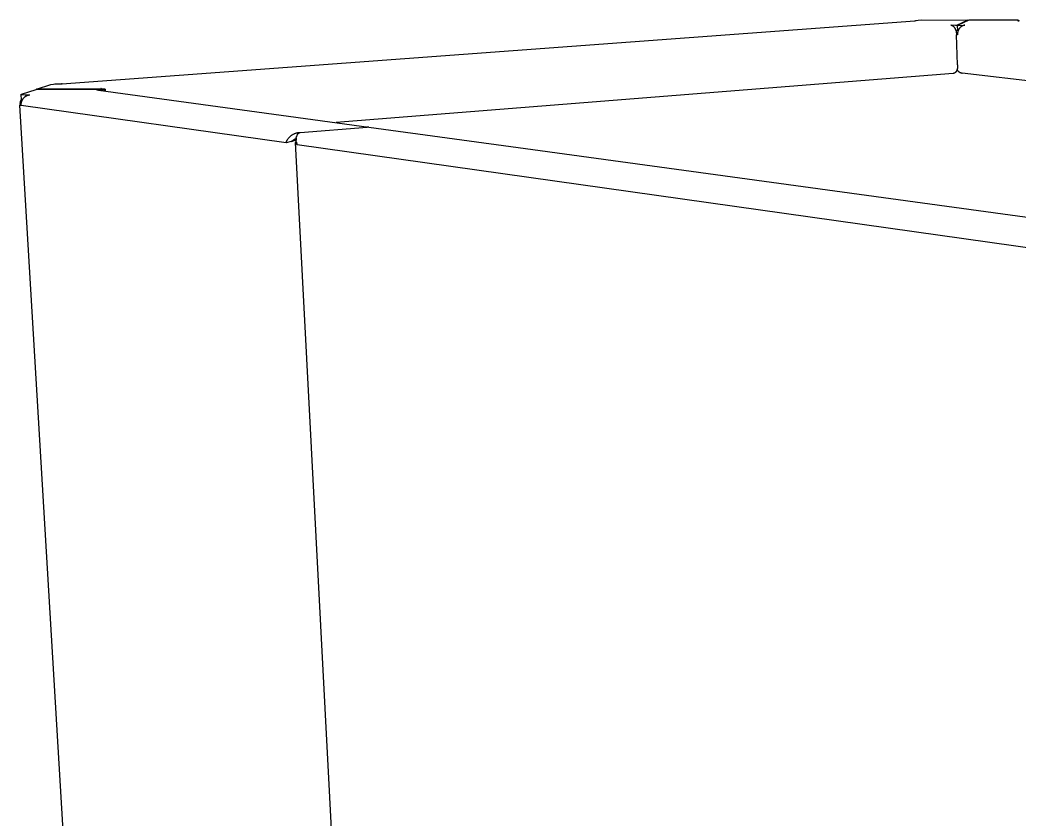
# Model space of a CAD drawing. Header units: millimetres. Extents: x -1893 to 2799, y -925 to 2353.
# Drawn here: x -1104.9 to -719.5, y 277.7 to 586.1 of the extents above; entities that cross this region are included whole.
import ezdxf

# ---------------------------------------------------------------- set-up
doc = ezdxf.new("R2010")
doc.units = ezdxf.units.MM
doc.header["$MEASUREMENT"] = 0
doc.layers.add('Domyślny', color=7, linetype='Continuous', true_color=0x000000)
doc.layers.add('Utwórz2D linie widoczne', color=7, linetype='Continuous', true_color=0x000000)

msp = doc.modelspace()

# ---------------------------------------------------------------- linework, layer by layer
at = {"layer": 'Domyślny'}
for p, q in [((-1002.28, 538.69), (-1104.42, 553.12)), ((-998.04, 538.09), (-233.86, 430.13))]:
    msp.add_line(p, q, dxfattribs=at)
at = {"layer": 'Utwórz2D linie widoczne'}
for p, q in [((-759.51, 585.82), (-759.21, 585.97)), ((-759.21, 585.97), (-758.42, 586.08)), ((-758.42, 586.08), (-757.02, 586.13)), ((-757.02, 586.13), (-739.28, 586.11)), ((-739.28, 586.11), (-743.57, 583.98)), ((-738.91, 586.11), (-743.2, 583.98)), ((-739.28, 586.11), (-739.27, 585.93)), ((-721.17, 586.1), (-738.91, 586.11)), ((-719.96, 586.05), (-721.17, 586.1)), ((-719.96, 586.05), (-719.86, 586.04)), ((-719.92, 585.79), (-719.64, 585.93)), ((-719.86, 586.04), (-719.82, 586.03)), ((-719.82, 586.03), (-719.78, 586.02)), ((-719.78, 586.02), (-719.74, 586.02)), ((-719.74, 586.02), (-719.72, 586.01)), ((-719.72, 586.01), (-719.71, 586.01)), ((-719.71, 586.01), (-719.69, 586.01)), ((-719.69, 586.01), (-719.68, 586)), ((-719.68, 586), (-719.67, 586)), ((-719.67, 586), (-719.66, 586)), ((-719.66, 586), (-719.66, 586)), ((-719.66, 586), (-719.65, 585.99)), ((-719.65, 585.99), (-719.65, 585.99)), ((-719.65, 585.99), (-719.64, 585.99)), ((-719.64, 585.99), (-719.64, 585.99)), ((-719.64, 585.99), (-719.64, 585.99)), ((-719.64, 585.99), (-719.63, 585.99)), ((-719.63, 585.94), (-719.64, 585.93)), ((-719.64, 585.93), (-719.64, 585.93)), ((-719.63, 585.99), (-719.63, 585.98)), ((-719.63, 585.98), (-719.63, 585.98)), ((-719.63, 585.98), (-719.63, 585.98)), ((-719.63, 585.98), (-719.63, 585.98)), ((-719.63, 585.98), (-719.63, 585.98)), ((-719.63, 585.98), (-719.62, 585.98)), ((-719.62, 585.94), (-719.63, 585.94)), ((-719.63, 585.94), (-719.63, 585.94)), ((-719.63, 585.94), (-719.63, 585.94)), ((-719.63, 585.94), (-719.63, 585.94)), ((-719.63, 585.94), (-719.63, 585.94)), ((-719.62, 585.98), (-719.62, 585.98)), ((-719.62, 585.98), (-719.62, 585.98)), ((-719.62, 585.98), (-719.62, 585.98)), ((-719.62, 585.98), (-719.62, 585.98)), ((-719.62, 585.98), (-719.62, 585.97)), ((-719.62, 585.97), (-719.62, 585.97)), ((-719.62, 585.97), (-719.62, 585.97)), ((-719.62, 585.97), (-719.62, 585.97)), ((-719.62, 585.97), (-719.62, 585.97)), ((-719.62, 585.97), (-719.62, 585.97)), ((-719.62, 585.97), (-719.62, 585.97)), ((-719.62, 585.97), (-719.62, 585.97)), ((-719.62, 585.97), (-719.62, 585.97)), ((-719.62, 585.97), (-719.62, 585.97)), ((-719.62, 585.97), (-719.62, 585.97)), ((-719.62, 585.97), (-719.61, 585.97)), ((-719.61, 585.95), (-719.62, 585.95)), ((-719.62, 585.95), (-719.62, 585.95)), ((-719.62, 585.95), (-719.62, 585.95)), ((-719.62, 585.95), (-719.62, 585.95)), ((-719.62, 585.95), (-719.62, 585.95)), ((-719.62, 585.95), (-719.62, 585.95)), ((-719.62, 585.95), (-719.62, 585.95)), ((-719.62, 585.95), (-719.62, 585.95)), ((-719.62, 585.95), (-719.62, 585.95)), ((-719.62, 585.95), (-719.62, 585.95)), ((-719.62, 585.95), (-719.62, 585.95)), ((-719.62, 585.95), (-719.62, 585.94)), ((-719.62, 585.94), (-719.62, 585.94)), ((-719.62, 585.94), (-719.62, 585.94)), ((-719.62, 585.94), (-719.62, 585.94)), ((-719.61, 585.97), (-719.61, 585.97)), ((-719.61, 585.97), (-719.61, 585.97)), ((-719.61, 585.97), (-719.61, 585.97)), ((-719.61, 585.97), (-719.61, 585.97)), ((-719.61, 585.97), (-719.61, 585.97)), ((-719.61, 585.97), (-719.61, 585.97)), ((-719.61, 585.97), (-719.61, 585.97)), ((-719.61, 585.97), (-719.61, 585.97)), ((-719.61, 585.97), (-719.61, 585.97)), ((-719.61, 585.97), (-719.61, 585.96)), ((-719.61, 585.96), (-719.61, 585.96)), ((-719.61, 585.96), (-719.61, 585.96)), ((-719.61, 585.96), (-719.61, 585.96)), ((-719.61, 585.96), (-719.61, 585.96)), ((-719.61, 585.96), (-719.61, 585.96)), ((-719.61, 585.96), (-719.61, 585.96)), ((-719.61, 585.96), (-719.61, 585.96)), ((-719.61, 585.96), (-719.61, 585.96)), ((-719.61, 585.96), (-719.61, 585.96)), ((-719.61, 585.96), (-719.61, 585.96)), ((-719.61, 585.96), (-719.61, 585.96)), ((-719.61, 585.96), (-719.61, 585.96)), ((-719.61, 585.96), (-719.61, 585.96)), ((-719.61, 585.96), (-719.61, 585.96)), ((-719.61, 585.96), (-719.61, 585.96)), ((-719.61, 585.96), (-719.61, 585.96)), ((-719.61, 585.96), (-719.61, 585.96)), ((-719.61, 585.96), (-719.61, 585.96)), ((-719.61, 585.96), (-719.61, 585.96)), ((-719.61, 585.96), (-719.61, 585.95)), ((-719.61, 585.96), (-719.61, 585.79)), ((-719.61, 585.95), (-719.61, 585.95)), ((-719.61, 585.95), (-719.61, 585.95)), ((-719.61, 585.95), (-719.61, 585.95)), ((-719.61, 585.95), (-719.61, 585.95)), ((-719.61, 585.95), (-719.61, 585.95)), ((-719.61, 585.95), (-719.61, 585.95)), ((-1088.79, 561.47), (-759.72, 585.83)), ((-759.69, 585.83), (-759.72, 585.83)), ((-759.65, 585.83), (-759.69, 585.83)), ((-759.62, 585.83), (-759.65, 585.83)), ((-759.58, 585.83), (-759.62, 585.83)), ((-759.55, 585.83), (-759.58, 585.83)), ((-759.51, 585.82), (-759.55, 585.83)), ((-745.67, 584.15), (-745.74, 584.14)), ((-745.74, 584.14), (-745.72, 584.14)), ((-745.72, 584.14), (-745.7, 584.14)), ((-745.7, 584.14), (-745.68, 584.13)), ((-745.68, 584.13), (-745.65, 584.13)), ((-744, 583.97), (-745.67, 584.15)), ((-745.67, 584.15), (-745.67, 584.13)), ((-745.65, 584.13), (-745.63, 584.12)), ((-745.63, 584.12), (-745.61, 584.12)), ((-745.61, 584.12), (-745.58, 584.11)), ((-745.58, 584.11), (-745.56, 584.11)), ((-745.56, 584.11), (-745.54, 584.1)), ((-745.54, 584.1), (-745.51, 584.09)), ((-745.51, 584.09), (-745.49, 584.09)), ((-745.49, 584.09), (-745.46, 584.08)), ((-745.46, 584.08), (-745.44, 584.07)), ((-745.44, 584.07), (-745.42, 584.06)), ((-745.42, 584.06), (-745.39, 584.05)), ((-745.39, 584.05), (-745.37, 584.04)), ((-745.37, 584.04), (-745.32, 584.02)), ((-745.32, 584.02), (-745.27, 584)), ((-745.27, 584), (-745.22, 583.97)), ((-745.22, 583.97), (-745.17, 583.94)), ((-745.17, 583.94), (-745.13, 583.91)), ((-745.13, 583.91), (-745.08, 583.88)), ((-745.08, 583.88), (-745.03, 583.85)), ((-745.03, 583.85), (-744.98, 583.81)), ((-744.98, 583.81), (-744.93, 583.77)), ((-744.93, 583.77), (-744.88, 583.73)), ((-744.88, 583.73), (-744.84, 583.69)), ((-744.84, 583.69), (-744.79, 583.64)), ((-744.79, 583.64), (-744.74, 583.6)), ((-744.74, 583.6), (-744.69, 583.55)), ((-744.69, 583.55), (-744.65, 583.49)), ((-744.65, 583.49), (-744.6, 583.44)), ((-744.6, 583.44), (-744.56, 583.39)), ((-744.56, 583.39), (-744.51, 583.33)), ((-744.51, 583.33), (-744.47, 583.27)), ((-744.47, 583.27), (-744.42, 583.21)), ((-744.42, 583.21), (-744.38, 583.14)), ((-744.38, 583.14), (-744.34, 583.08)), ((-744.34, 583.08), (-744.3, 583.01)), ((-744.3, 583.01), (-744.26, 582.94)), ((-744.26, 582.94), (-744.22, 582.87)), ((-744.22, 582.87), (-744.18, 582.8)), ((-744.18, 582.8), (-744.14, 582.73)), ((-744.14, 582.73), (-744.11, 582.66)), ((-744.11, 582.66), (-744.07, 582.58)), ((-744.07, 582.58), (-744.04, 582.5)), ((-744.04, 582.5), (-743.97, 582.35)), ((-743.67, 583.97), (-744, 583.97)), ((-743.97, 582.35), (-743.91, 582.19)), ((-743.91, 582.19), (-743.85, 582.02)), ((-743.81, 582.09), (-743.88, 582.09)), ((-743.85, 582.02), (-743.8, 581.86)), ((-743.74, 582.09), (-743.81, 582.09)), ((-743.67, 582.09), (-743.74, 582.09)), ((-743.57, 583.98), (-743.67, 583.97)), ((-743.6, 582.1), (-743.67, 582.09)), ((-743.6, 582.1), (-743.5, 582.11)), ((-743.14, 582.29), (-743.5, 582.11)), ((-743.2, 583.98), (-743.2, 583.98)), ((-743.2, 583.98), (-743.2, 583.98)), ((-743.2, 583.98), (-743.2, 583.98)), ((-743.2, 583.98), (-743.2, 583.98)), ((-743.2, 583.98), (-743.2, 583.98)), ((-743.2, 583.98), (-743.2, 583.97)), ((-743.14, 582.11), (-743.2, 583.98)), ((-743.2, 583.97), (-743.2, 583.97)), ((-743.2, 583.97), (-743.2, 583.97)), ((-743.2, 583.97), (-743.2, 583.97)), ((-743.2, 583.97), (-743.2, 583.97)), ((-743.2, 583.97), (-743.2, 583.97)), ((-743.2, 583.97), (-743.2, 583.97)), ((-743.2, 583.97), (-743.2, 583.97)), ((-743.2, 583.97), (-743.2, 583.97)), ((-743.2, 583.97), (-743.19, 583.97)), ((-743.19, 583.97), (-743.19, 583.97)), ((-743.19, 583.97), (-743.19, 583.97)), ((-743.19, 583.97), (-743.19, 583.97)), ((-743.19, 583.97), (-743.19, 583.97)), ((-743.19, 583.97), (-743.19, 583.97)), ((-743.19, 583.97), (-743.19, 583.96)), ((-743.19, 583.96), (-743.19, 583.96)), ((-743.19, 583.96), (-743.19, 583.96)), ((-743.19, 583.96), (-743.19, 583.96)), ((-743.19, 583.96), (-743.19, 583.96)), ((-743.19, 583.96), (-743.19, 583.96)), ((-743.19, 583.96), (-743.19, 583.96)), ((-743.19, 583.96), (-743.19, 583.96)), ((-743.19, 583.96), (-743.19, 583.96)), ((-743.19, 583.96), (-743.19, 583.96)), ((-743.19, 583.96), (-743.19, 583.96)), ((-743.19, 583.96), (-743.18, 583.96)), ((-743.18, 583.96), (-743.18, 583.96)), ((-743.18, 583.96), (-743.18, 583.96)), ((-743.18, 583.96), (-743.18, 583.96)), ((-743.18, 583.96), (-743.18, 583.96)), ((-743.18, 583.96), (-743.18, 583.96)), ((-743.18, 583.96), (-743.18, 583.96)), ((-743.18, 583.96), (-743.18, 583.96)), ((-743.18, 583.96), (-743.18, 583.96)), ((-743.18, 583.96), (-743.18, 583.96)), ((-743.18, 583.96), (-743.18, 583.96)), ((-743.18, 583.96), (-743.18, 583.96)), ((-743.18, 583.96), (-743.18, 583.96)), ((-743.18, 583.96), (-743.18, 583.96)), ((-743.18, 583.96), (-743.17, 583.96)), ((-743.17, 583.96), (-743.17, 583.96)), ((-743.17, 583.96), (-743.17, 583.96)), ((-743.17, 583.96), (-743.17, 583.96)), ((-743.17, 583.96), (-743.17, 583.96)), ((-743.17, 583.96), (-743.17, 583.96)), ((-743.17, 583.96), (-743.17, 583.96)), ((-743.17, 583.96), (-743.17, 583.96)), ((-743.17, 583.96), (-743.17, 583.96)), ((-743.17, 583.96), (-743.17, 583.96)), ((-743.17, 583.96), (-743.17, 583.96)), ((-743.17, 583.96), (-743.17, 583.96)), ((-743.17, 583.96), (-743.17, 583.96)), ((-743.17, 583.96), (-743.16, 583.96)), ((-742.83, 583.96), (-743.16, 583.96)), ((-743.16, 583.96), (-743.16, 583.96)), ((-743.16, 583.96), (-743.16, 583.96)), ((-743.16, 583.96), (-743.16, 583.96)), ((-743.16, 583.96), (-743.16, 583.96)), ((-743.16, 583.96), (-743.16, 583.96)), ((-743.16, 583.96), (-743.16, 583.96)), ((-743.16, 583.96), (-743.16, 583.96)), ((-743.16, 583.96), (-743.16, 583.96)), ((-743.16, 583.96), (-743.16, 583.96)), ((-743.14, 582.11), (-743.09, 582.1)), ((-743.09, 582.1), (-743.04, 582.09)), ((-743.04, 582.09), (-743, 582.09)), ((-742.97, 582.02), (-743.01, 581.91)), ((-743, 582.09), (-742.95, 582.09)), ((-742.92, 582.13), (-742.97, 582.02)), ((-742.95, 582.09), (-742.9, 582.09)), ((-742.87, 582.24), (-742.92, 582.13)), ((-742.82, 582.35), (-742.87, 582.24)), ((-742.83, 583.96), (-740.43, 584.14)), ((-742.76, 582.45), (-742.82, 582.35)), ((-742.7, 582.56), (-742.76, 582.45)), ((-742.63, 582.66), (-742.7, 582.56)), ((-742.56, 582.76), (-742.63, 582.66)), ((-742.49, 582.85), (-742.56, 582.76)), ((-742.42, 582.95), (-742.49, 582.85)), ((-742.34, 583.04), (-742.42, 582.95)), ((-742.26, 583.13), (-742.34, 583.04)), ((-742.17, 583.21), (-742.26, 583.13)), ((-742.08, 583.3), (-742.17, 583.21)), ((-741.99, 583.38), (-742.08, 583.3)), ((-741.9, 583.45), (-741.99, 583.38)), ((-741.8, 583.52), (-741.9, 583.45)), ((-741.71, 583.59), (-741.8, 583.52)), ((-741.61, 583.66), (-741.71, 583.59)), ((-741.5, 583.72), (-741.61, 583.66)), ((-741.4, 583.78), (-741.5, 583.72)), ((-741.29, 583.84), (-741.4, 583.78)), ((-741.18, 583.89), (-741.29, 583.84)), ((-741.07, 583.94), (-741.18, 583.89)), ((-740.96, 583.98), (-741.07, 583.94)), ((-740.84, 584.02), (-740.96, 583.98)), ((-740.73, 584.06), (-740.84, 584.02)), ((-740.61, 584.09), (-740.73, 584.06)), ((-740.5, 584.11), (-740.61, 584.09)), ((-740.38, 584.14), (-740.5, 584.11)), ((-740.43, 584.14), (-740.38, 584.14)), ((-740.43, 584.14), (-740.43, 584.13)), ((-719.92, 585.79), (-719.85, 585.79)), ((-719.85, 585.79), (-719.78, 585.79)), ((-719.78, 585.79), (-719.71, 585.79)), ((-719.71, 585.79), (-719.63, 585.79)), ((-719.63, 585.79), (-719.56, 585.79)), ((-719.56, 585.79), (-719.49, 585.78)), ((-743.8, 581.86), (-743.76, 581.69)), ((-743.76, 581.69), (-743.72, 581.52)), ((-743.72, 581.52), (-743.68, 581.35)), ((-743.68, 581.35), (-743.65, 581.18)), ((-743.65, 581.18), (-743.62, 581.02)), ((-743.62, 581.02), (-743.6, 580.85)), ((-743.6, 580.85), (-743.59, 580.69)), ((-743.59, 580.69), (-743.57, 580.53)), ((-743.58, 580.57), (-743.2, 580.6)), ((-743.17, 568.79), (-743.58, 580.37)), ((-743.57, 580.37), (-743.58, 580.37)), ((-743.57, 580.53), (-743.57, 580.37)), ((-743.2, 580.37), (-743.57, 580.41)), ((-743.21, 580.85), (-743.22, 580.73)), ((-743.22, 580.73), (-743.21, 580.61)), ((-743.2, 581.09), (-743.21, 580.97)), ((-743.21, 580.97), (-743.21, 580.85)), ((-743.21, 580.61), (-743.21, 580.49)), ((-743.21, 580.49), (-743.2, 580.37)), ((-743.18, 581.21), (-743.2, 581.09)), ((-743.17, 581.33), (-743.18, 581.21)), ((-743.14, 581.44), (-743.17, 581.33)), ((-743.12, 581.56), (-743.14, 581.44)), ((-743.09, 581.68), (-743.12, 581.56)), ((-743.05, 581.79), (-743.09, 581.68)), ((-743.01, 581.91), (-743.05, 581.79)), ((-743.54, 566.63), (-743.56, 566.57)), ((-743.51, 566.69), (-743.54, 566.63)), ((-743.48, 566.76), (-743.51, 566.69)), ((-743.46, 566.82), (-743.48, 566.76)), ((-743.43, 566.89), (-743.46, 566.82)), ((-743.41, 566.96), (-743.43, 566.89)), ((-743.39, 567.03), (-743.41, 566.96)), ((-743.41, 566.95), (-743.36, 566.87)), ((-743.36, 567.09), (-743.39, 567.03)), ((-743.34, 567.16), (-743.36, 567.09)), ((-743.36, 566.87), (-743.31, 566.79)), ((-743.31, 567.31), (-743.34, 567.16)), ((-743.27, 567.45), (-743.31, 567.31)), ((-743.31, 566.79), (-743.25, 566.71)), ((-743.25, 567.6), (-743.27, 567.45)), ((-743.22, 567.75), (-743.25, 567.6)), ((-743.25, 566.71), (-743.19, 566.64)), ((-743.2, 567.9), (-743.22, 567.75)), ((-743.19, 568.05), (-743.2, 567.9)), ((-743.18, 568.2), (-743.19, 568.05)), ((-743.19, 566.64), (-743.13, 566.56)), ((-743.17, 568.35), (-743.18, 568.2)), ((-743.17, 568.79), (-743.16, 568.64)), ((-743.16, 568.5), (-743.17, 568.35)), ((-743.16, 568.64), (-743.16, 568.5)), ((-744.86, 565.48), (-982.94, 546.51)), ((-744.84, 565.48), (-744.86, 565.48)), ((-744.82, 565.48), (-744.84, 565.48)), ((-744.79, 565.49), (-744.82, 565.48)), ((-744.77, 565.49), (-744.79, 565.49)), ((-744.75, 565.49), (-744.77, 565.49)), ((-744.73, 565.5), (-744.75, 565.49)), ((-744.71, 565.5), (-744.73, 565.5)), ((-744.69, 565.51), (-744.71, 565.5)), ((-744.66, 565.51), (-744.69, 565.51)), ((-744.64, 565.52), (-744.66, 565.51)), ((-744.62, 565.52), (-744.64, 565.52)), ((-744.6, 565.53), (-744.62, 565.52)), ((-744.58, 565.54), (-744.6, 565.53)), ((-744.56, 565.54), (-744.58, 565.54)), ((-744.53, 565.55), (-744.56, 565.54)), ((-744.51, 565.56), (-744.53, 565.55)), ((-744.49, 565.57), (-744.51, 565.56)), ((-744.47, 565.58), (-744.49, 565.57)), ((-744.45, 565.59), (-744.47, 565.58)), ((-744.43, 565.6), (-744.45, 565.59)), ((-744.41, 565.61), (-744.43, 565.6)), ((-744.38, 565.62), (-744.41, 565.61)), ((-744.36, 565.63), (-744.38, 565.62)), ((-744.34, 565.65), (-744.36, 565.63)), ((-744.32, 565.66), (-744.34, 565.65)), ((-744.3, 565.67), (-744.32, 565.66)), ((-744.26, 565.7), (-744.3, 565.67)), ((-744.22, 565.73), (-744.26, 565.7)), ((-744.17, 565.76), (-744.22, 565.73)), ((-744.13, 565.79), (-744.17, 565.76)), ((-744.09, 565.83), (-744.13, 565.79)), ((-744.05, 565.87), (-744.09, 565.83)), ((-744.01, 565.9), (-744.05, 565.87)), ((-743.97, 565.95), (-744.01, 565.9)), ((-743.94, 565.99), (-743.97, 565.95)), ((-743.9, 566.03), (-743.94, 565.99)), ((-743.86, 566.08), (-743.9, 566.03)), ((-743.82, 566.13), (-743.86, 566.08)), ((-743.79, 566.18), (-743.82, 566.13)), ((-743.75, 566.23), (-743.79, 566.18)), ((-743.72, 566.28), (-743.75, 566.23)), ((-743.69, 566.34), (-743.72, 566.28)), ((-743.66, 566.39), (-743.69, 566.34)), ((-743.62, 566.45), (-743.66, 566.39)), ((-743.59, 566.51), (-743.62, 566.45)), ((-743.56, 566.57), (-743.59, 566.51)), ((-743.13, 566.56), (-743.07, 566.49)), ((-743.07, 566.49), (-743.01, 566.42)), ((-743.01, 566.42), (-742.94, 566.36)), ((-742.94, 566.36), (-742.87, 566.29)), ((-742.87, 566.29), (-742.8, 566.23)), ((-742.8, 566.23), (-742.72, 566.17)), ((-742.72, 566.17), (-742.64, 566.12)), ((-742.64, 566.12), (-742.57, 566.06)), ((-742.57, 566.06), (-742.49, 566.01)), ((-742.49, 566.01), (-742.4, 565.96)), ((-742.4, 565.96), (-742.32, 565.92)), ((-742.32, 565.92), (-742.24, 565.88)), ((-742.24, 565.88), (-742.15, 565.84)), ((-742.15, 565.84), (-742.06, 565.8)), ((-742.06, 565.8), (-741.97, 565.77)), ((-741.97, 565.77), (-741.89, 565.74)), ((-741.89, 565.74), (-741.79, 565.71)), ((-741.79, 565.71), (-741.7, 565.69)), ((-741.7, 565.69), (-741.61, 565.66)), ((-741.61, 565.66), (-741.52, 565.65)), ((-741.52, 565.65), (-741.42, 565.63)), ((-643.74, 554.23), (-741.42, 565.63)), ((-1104.39, 557.47), (-1098.72, 559.36)), ((-1072.54, 559.34), (-1098.72, 559.36)), ((-1098.6, 559.4), (-1093, 561.27)), ((-1072.42, 559.37), (-1098.6, 559.4)), ((-1098.6, 559.36), (-1098.6, 559.4)), ((-1093, 561.27), (-1092.01, 561.41)), ((-1092.01, 561.41), (-1091.48, 561.44)), ((-1091.48, 561.44), (-1090.95, 561.46)), ((-1090.95, 561.46), (-1090.42, 561.46)), ((-1090.42, 561.46), (-1088.62, 561.46)), ((-1088.84, 561.46), (-1088.87, 561.46)), ((-1088.81, 561.47), (-1088.84, 561.46)), ((-1088.78, 561.47), (-1088.81, 561.47)), ((-1088.74, 561.47), (-1088.78, 561.47)), ((-1088.71, 561.47), (-1088.74, 561.47)), ((-1088.68, 561.47), (-1088.71, 561.47)), ((-1088.65, 561.46), (-1088.68, 561.47)), ((-1088.62, 561.46), (-1088.65, 561.46)), ((-1075.31, 559.08), (-1072.48, 559.29)), ((-1075.26, 559.07), (-1075.31, 559.08)), ((-1075.17, 559.08), (-1075.26, 559.07)), ((-1075.07, 559.08), (-1075.17, 559.08)), ((-1074.98, 559.08), (-1075.07, 559.08)), ((-1074.88, 559.08), (-1074.98, 559.08)), ((-1074.79, 559.07), (-1074.88, 559.08)), ((-1074.69, 559.07), (-1074.79, 559.07)), ((-1074.6, 559.05), (-1074.69, 559.07)), ((-1074.6, 559.05), (-970.36, 544.79)), ((-1073.61, 559.64), (-1073.71, 559.63)), ((-1073.71, 559.63), (-1072.12, 559.42)), ((-1073.61, 559.64), (-1073.58, 559.63)), ((-1073.61, 559.62), (-1073.61, 559.64)), ((-1073.58, 559.63), (-1073.55, 559.63)), ((-1073.55, 559.63), (-1073.52, 559.62)), ((-1073.52, 559.62), (-1073.48, 559.61)), ((-1073.48, 559.61), (-1073.45, 559.6)), ((-1073.45, 559.6), (-1073.42, 559.59)), ((-1072.54, 559.34), (-1072.5, 559.34)), ((-1072.5, 559.34), (-1072.46, 559.33)), ((-1072.48, 559.29), (-1072.44, 559.3)), ((-1072.46, 559.33), (-1072.42, 559.33)), ((-1072.44, 559.3), (-1072.42, 559.3)), ((-1072.36, 559.38), (-1072.42, 559.37)), ((-1072.42, 559.33), (-1072.38, 559.33)), ((-1072.42, 559.3), (-1072.4, 559.3)), ((-1072.4, 559.3), (-1072.39, 559.3)), ((-1072.39, 559.3), (-1072.37, 559.31)), ((-1072.37, 559.33), (-1072.38, 559.33)), ((-1072.36, 559.33), (-1072.37, 559.33)), ((-1072.37, 559.33), (-1072.37, 559.33)), ((-1072.37, 559.31), (-1072.37, 559.31)), ((-1072.37, 559.31), (-1072.36, 559.31)), ((-1072.29, 559.38), (-1072.36, 559.38)), ((-1072.36, 559.32), (-1072.36, 559.33)), ((-1072.35, 559.32), (-1072.36, 559.32)), ((-1072.36, 559.32), (-1072.36, 559.32)), ((-1072.36, 559.31), (-1072.36, 559.31)), ((-1072.36, 559.31), (-1072.36, 559.31)), ((-1072.36, 559.31), (-1072.36, 559.31)), ((-1072.36, 559.31), (-1072.35, 559.31)), ((-1072.35, 559.31), (-1072.35, 559.32)), ((-1072.35, 559.32), (-1072.35, 559.32)), ((-1072.35, 559.32), (-1072.35, 559.32)), ((-1072.35, 559.32), (-1072.35, 559.32)), ((-1072.35, 559.32), (-1072.35, 559.32)), ((-1072.35, 559.32), (-1072.35, 559.32)), ((-1072.35, 559.32), (-1072.35, 559.32)), ((-1072.35, 559.32), (-1072.35, 559.32)), ((-1072.35, 559.32), (-1072.35, 559.32)), ((-1072.35, 559.32), (-1072.35, 559.32)), ((-1072.35, 559.32), (-1072.35, 559.32)), ((-1072.35, 559.32), (-1072.35, 559.32)), ((-1072.35, 559.32), (-1072.35, 559.32)), ((-1072.35, 559.32), (-1072.35, 559.32)), ((-1072.35, 559.32), (-1072.35, 559.32)), ((-1072.35, 559.32), (-1072.35, 559.32)), ((-1072.35, 559.32), (-1072.35, 559.32)), ((-1072.35, 559.32), (-1072.35, 559.32)), ((-1072.35, 559.32), (-1072.35, 559.32)), ((-1072.35, 559.32), (-1072.35, 559.32)), ((-1072.35, 559.32), (-1072.35, 559.32)), ((-1072.35, 559.32), (-1072.35, 559.32)), ((-1072.35, 559.32), (-1072.35, 559.32)), ((-1072.35, 559.32), (-1072.35, 559.32)), ((-1072.35, 559.32), (-1072.35, 559.32)), ((-1072.35, 559.32), (-1072.35, 559.32)), ((-1072.35, 559.32), (-1072.35, 559.32)), ((-1072.35, 559.32), (-1072.35, 559.32)), ((-1072.35, 559.32), (-1072.35, 559.32)), ((-1072.35, 559.32), (-1072.35, 559.32)), ((-1072.35, 559.32), (-1072.35, 559.32)), ((-1072.35, 559.31), (-1072.35, 559.31)), ((-1072.35, 559.31), (-1072.35, 559.31)), ((-1072.35, 559.31), (-1072.35, 559.31)), ((-1072.35, 559.31), (-1072.35, 559.31)), ((-1072.35, 559.31), (-1072.35, 559.31)), ((-1072.35, 559.31), (-1072.35, 559.31)), ((-1072.35, 559.31), (-1072.35, 559.31)), ((-1072.35, 559.31), (-1072.35, 559.31)), ((-1072.35, 559.31), (-1072.35, 559.31)), ((-1072.35, 559.31), (-1072.35, 559.31)), ((-1072.35, 559.31), (-1072.35, 559.31)), ((-1072.35, 559.31), (-1072.35, 559.31)), ((-1072.35, 559.31), (-1072.35, 559.31)), ((-1072.35, 559.31), (-1072.35, 559.31)), ((-1072.35, 559.31), (-1072.35, 559.31)), ((-1072.35, 559.31), (-1072.35, 559.31)), ((-1072.35, 559.31), (-1072.35, 559.31)), ((-1072.35, 559.32), (-1072.34, 559.32)), ((-1072.34, 559.32), (-1072.34, 559.32)), ((-1072.34, 559.32), (-1072.34, 559.32)), ((-1072.34, 559.32), (-1072.34, 559.32)), ((-1072.34, 559.32), (-1072.34, 559.32)), ((-1072.34, 559.32), (-1072.34, 559.32)), ((-1072.34, 559.32), (-1072.34, 559.32)), ((-1072.34, 559.32), (-1072.34, 559.32)), ((-1072.34, 559.32), (-1072.34, 559.32)), ((-1072.34, 559.32), (-1072.34, 559.32)), ((-1072.34, 559.32), (-1072.34, 559.32)), ((-1072.34, 559.32), (-1072.34, 559.32)), ((-1072.34, 559.32), (-1072.34, 559.32)), ((-1072.34, 559.32), (-1072.34, 559.32)), ((-1072.34, 559.32), (-1072.34, 559.32)), ((-1072.34, 559.32), (-1072.34, 559.32)), ((-1072.34, 559.32), (-1072.34, 559.32)), ((-1072.34, 559.32), (-1072.35, 559.32)), ((-1072.34, 559.32), (-1072.31, 558.74)), ((-1072.22, 559.38), (-1072.29, 559.38)), ((-1072.18, 559.38), (-1072.22, 559.38)), ((-1072.16, 559.39), (-1072.18, 559.38)), ((-1072.15, 559.39), (-1072.16, 559.39)), ((-1072.13, 559.39), (-1072.15, 559.39)), ((-1072.12, 559.39), (-1072.13, 559.39)), ((-1072.12, 559.42), (-1072.12, 559.42)), ((-1072.12, 559.42), (-1072.11, 559.41)), ((-1072.11, 559.39), (-1072.12, 559.39)), ((-1072.11, 559.41), (-1072.11, 559.41)), ((-1072.11, 559.41), (-1072.1, 559.41)), ((-1072.1, 559.4), (-1072.11, 559.4)), ((-1072.11, 559.4), (-1072.11, 559.39)), ((-1072.1, 559.41), (-1072.1, 559.41)), ((-1072.1, 559.41), (-1072.1, 559.41)), ((-1072.1, 559.41), (-1072.1, 559.41)), ((-1072.1, 559.41), (-1072.1, 559.41)), ((-1072.1, 559.41), (-1072.09, 559.41)), ((-1072.09, 559.4), (-1072.1, 559.4)), ((-1072.1, 559.4), (-1072.1, 559.4)), ((-1072.1, 559.4), (-1072.1, 559.4)), ((-1072.1, 559.4), (-1072.1, 559.4)), ((-1072.1, 559.4), (-1072.1, 559.4)), ((-1072.1, 559.4), (-1072.1, 559.4)), ((-1072.09, 559.41), (-1072.09, 559.41)), ((-1072.09, 559.41), (-1072.09, 559.41)), ((-1072.09, 559.41), (-1072.09, 559.41)), ((-1072.09, 559.41), (-1072.09, 559.41)), ((-1072.09, 559.41), (-1072.09, 559.41)), ((-1072.09, 559.41), (-1072.09, 559.41)), ((-1072.09, 559.41), (-1072.09, 559.41)), ((-1072.09, 559.41), (-1072.09, 559.41)), ((-1072.09, 559.41), (-1072.09, 559.41)), ((-1072.09, 559.41), (-1072.09, 559.41)), ((-1072.09, 559.41), (-1072.09, 559.41)), ((-1072.09, 559.41), (-1072.09, 559.41)), ((-1072.09, 559.41), (-1072.09, 559.41)), ((-1072.09, 559.41), (-1072.09, 559.41)), ((-1072.09, 559.41), (-1072.09, 559.41)), ((-1072.09, 559.41), (-1072.09, 559.41)), ((-1072.09, 559.41), (-1072.09, 559.41)), ((-1072.09, 559.41), (-1072.09, 559.41)), ((-1072.09, 559.41), (-1072.09, 559.41)), ((-1072.09, 559.41), (-1072.09, 559.41)), ((-1072.09, 559.41), (-1072.09, 559.41)), ((-1072.09, 559.41), (-1072.09, 559.41)), ((-1072.09, 559.41), (-1072.09, 559.41)), ((-1072.09, 559.41), (-1072.09, 559.41)), ((-1072.09, 559.41), (-1072.09, 559.41)), ((-1072.09, 559.41), (-1072.09, 559.41)), ((-1072.09, 559.41), (-1072.09, 559.41)), ((-1072.09, 559.41), (-1072.09, 559.41)), ((-1072.09, 559.41), (-1072.09, 559.41)), ((-1072.09, 559.41), (-1072.09, 559.41)), ((-1072.09, 559.41), (-1072.09, 559.41)), ((-1072.09, 559.41), (-1072.09, 559.41)), ((-1072.09, 559.41), (-1072.09, 559.4)), ((-1072.09, 559.4), (-1072.09, 559.4)), ((-1072.09, 559.4), (-1072.09, 559.4)), ((-1072.09, 559.4), (-1072.09, 559.4)), ((-1072.09, 559.4), (-1072.09, 559.4)), ((-1072.09, 559.4), (-1072.09, 559.4)), ((-1072.09, 559.4), (-1072.09, 559.4)), ((-1072.09, 559.4), (-1072.09, 559.4)), ((-1072.09, 559.4), (-1072.09, 559.4)), ((-1072.09, 559.4), (-1072.09, 559.4)), ((-1072.09, 559.4), (-1072.09, 559.4)), ((-1072.09, 559.4), (-1072.09, 559.4)), ((-1072.09, 559.4), (-1072.09, 559.4)), ((-1072.09, 559.4), (-1072.09, 559.4)), ((-1072.09, 559.4), (-1072.09, 559.4)), ((-1072.09, 559.4), (-1072.09, 559.4)), ((-1072.09, 559.4), (-1072.09, 559.4)), ((-1072.09, 559.4), (-1072.09, 559.4)), ((-1072.09, 559.4), (-1072.09, 559.4)), ((-1072.09, 559.4), (-1072.09, 559.4)), ((-1072.09, 559.4), (-1072.09, 559.4)), ((-1072.09, 559.4), (-1072.09, 559.4)), ((-1072.09, 559.4), (-1072.09, 559.4)), ((-1072.09, 559.4), (-1072.09, 559.4)), ((-1072.09, 559.4), (-1072.09, 559.4)), ((-1072.09, 559.4), (-1072.09, 559.4)), ((-1072.09, 559.4), (-1072.09, 559.4)), ((-1072.09, 559.4), (-1072.09, 559.4)), ((-1072.09, 559.4), (-1072.05, 558.7)), ((-1104.68, 555.03), (-1104.7, 554.98)), ((-1104.66, 555.07), (-1104.68, 555.03)), ((-1104.64, 555.11), (-1104.66, 555.07)), ((-1104.61, 555.15), (-1104.64, 555.11)), ((-1104.59, 555.19), (-1104.61, 555.15)), ((-1104.56, 555.23), (-1104.59, 555.19)), ((-1104.28, 555.32), (-1104.56, 555.23)), ((-1104.48, 557.41), (-1104.48, 557.42)), ((-1104.48, 557.42), (-1104.48, 557.42)), ((-1104.48, 557.42), (-1104.48, 557.42)), ((-1104.48, 557.42), (-1104.48, 557.42)), ((-1104.48, 557.42), (-1104.48, 557.42)), ((-1104.48, 557.42), (-1104.48, 557.42)), ((-1104.48, 557.42), (-1104.48, 557.42)), ((-1104.48, 557.42), (-1104.48, 557.42)), ((-1104.48, 557.42), (-1104.48, 557.42)), ((-1104.48, 557.42), (-1104.48, 557.42)), ((-1104.48, 557.42), (-1104.48, 557.42)), ((-1104.48, 557.42), (-1104.48, 557.42)), ((-1104.48, 557.42), (-1104.48, 557.42)), ((-1104.48, 557.42), (-1104.48, 557.42)), ((-1104.48, 557.42), (-1104.48, 557.42)), ((-1104.48, 557.42), (-1104.47, 557.42)), ((-1104.48, 557.4), (-1104.48, 557.41)), ((-1104.48, 557.41), (-1104.48, 557.41)), ((-1104.48, 557.41), (-1104.48, 557.41)), ((-1104.48, 557.41), (-1104.48, 557.41)), ((-1104.48, 557.41), (-1104.48, 557.41)), ((-1104.48, 557.41), (-1104.48, 557.41)), ((-1104.48, 557.41), (-1104.48, 557.41)), ((-1104.48, 557.41), (-1104.48, 557.41)), ((-1104.48, 557.41), (-1104.48, 557.41)), ((-1104.48, 557.41), (-1104.48, 557.41)), ((-1104.48, 557.41), (-1104.48, 557.41)), ((-1104.48, 557.41), (-1104.48, 557.41)), ((-1104.48, 557.41), (-1104.48, 557.41)), ((-1104.48, 557.41), (-1104.48, 557.41)), ((-1104.48, 557.41), (-1104.48, 557.41)), ((-1104.48, 557.41), (-1104.48, 557.41)), ((-1104.48, 557.41), (-1104.48, 557.41)), ((-1104.36, 555.37), (-1104.48, 557.41)), ((-1104.47, 557.4), (-1104.48, 557.4)), ((-1104.48, 557.4), (-1104.48, 557.4)), ((-1104.48, 557.4), (-1104.48, 557.4)), ((-1104.47, 557.43), (-1104.46, 557.44)), ((-1104.47, 557.42), (-1104.47, 557.43)), ((-1104.47, 557.43), (-1104.47, 557.43)), ((-1104.47, 557.43), (-1104.47, 557.43)), ((-1104.47, 557.43), (-1104.47, 557.43)), ((-1104.47, 557.43), (-1104.47, 557.43)), ((-1104.47, 557.43), (-1104.47, 557.43)), ((-1104.47, 557.43), (-1104.47, 557.43)), ((-1104.47, 557.43), (-1104.47, 557.43)), ((-1104.47, 557.43), (-1104.47, 557.43)), ((-1104.47, 557.43), (-1104.47, 557.43)), ((-1104.47, 557.43), (-1104.47, 557.43)), ((-1104.47, 557.43), (-1104.47, 557.43)), ((-1104.47, 557.43), (-1104.47, 557.43)), ((-1104.47, 557.39), (-1104.47, 557.4)), ((-1104.47, 557.4), (-1104.47, 557.4)), ((-1104.47, 557.4), (-1104.47, 557.4)), ((-1104.47, 557.4), (-1104.47, 557.4)), ((-1104.47, 557.4), (-1104.47, 557.4)), ((-1104.47, 557.4), (-1104.47, 557.4)), ((-1104.47, 557.4), (-1104.47, 557.4)), ((-1104.47, 557.4), (-1104.47, 557.4)), ((-1104.47, 557.4), (-1104.47, 557.4)), ((-1104.47, 557.4), (-1104.47, 557.4)), ((-1104.47, 557.4), (-1104.47, 557.4)), ((-1104.47, 557.4), (-1104.47, 557.4)), ((-1104.47, 557.4), (-1104.47, 557.4)), ((-1104.46, 557.39), (-1104.47, 557.39)), ((-1104.47, 557.39), (-1104.47, 557.39)), ((-1104.46, 557.44), (-1104.46, 557.44)), ((-1104.46, 557.44), (-1104.46, 557.44)), ((-1104.46, 557.44), (-1104.46, 557.44)), ((-1104.46, 557.44), (-1104.46, 557.44)), ((-1104.46, 557.44), (-1104.46, 557.44)), ((-1104.46, 557.44), (-1104.45, 557.44)), ((-1104.45, 557.39), (-1104.46, 557.39)), ((-1104.46, 557.39), (-1104.46, 557.39)), ((-1104.46, 557.39), (-1104.46, 557.39)), ((-1104.46, 557.39), (-1104.46, 557.39)), ((-1104.46, 557.39), (-1104.46, 557.39)), ((-1104.46, 557.39), (-1104.46, 557.39)), ((-1104.45, 557.44), (-1104.45, 557.45)), ((-1104.45, 557.45), (-1104.45, 557.45)), ((-1104.45, 557.45), (-1104.44, 557.45)), ((-1104.45, 557.38), (-1104.45, 557.39)), ((-1104.44, 557.38), (-1104.45, 557.38)), ((-1104.45, 557.38), (-1104.45, 557.38)), ((-1104.44, 557.45), (-1104.43, 557.46)), ((-1104.44, 557.45), (-1104.44, 557.45)), ((-1104.43, 557.38), (-1104.44, 557.38)), ((-1104.44, 557.38), (-1104.44, 557.38)), ((-1104.43, 557.46), (-1104.42, 557.46)), ((-1104.43, 557.37), (-1104.43, 557.38)), ((-1104.42, 557.37), (-1104.43, 557.37)), ((-1104.42, 557.46), (-1104.42, 557.46)), ((-1104.42, 557.46), (-1104.41, 557.46)), ((-1104.41, 557.37), (-1104.42, 557.37)), ((-1104.41, 557.46), (-1104.39, 557.47)), ((-1104.39, 557.36), (-1104.41, 557.37)), ((-1104.38, 557.36), (-1104.39, 557.36)), ((-1104.36, 557.35), (-1104.38, 557.36)), ((-1104.35, 557.35), (-1104.36, 557.35)), ((-1104.27, 555.43), (-1104.36, 555.38)), ((-1104.36, 555.37), (-1104.1, 555.29)), ((-1104.31, 557.34), (-1104.35, 557.35)), ((-1104.26, 557.34), (-1104.31, 557.34)), ((-1104.22, 557.33), (-1104.26, 557.34)), ((-1104.22, 557.33), (-1102.96, 557.27)), ((-1104.17, 554.91), (-1104.12, 555.03)), ((-1104.12, 555.03), (-1104.07, 555.15)), ((-1104.1, 555.29), (-1103.98, 555.27)), ((-1104.07, 555.15), (-1104.01, 555.27)), ((-1104.01, 555.27), (-1103.95, 555.38)), ((-1103.95, 555.38), (-1103.88, 555.49)), ((-1103.88, 555.49), (-1103.81, 555.6)), ((-1103.81, 555.6), (-1103.74, 555.71)), ((-1103.74, 555.71), (-1103.66, 555.81)), ((-1103.66, 555.81), (-1103.58, 555.92)), ((-1103.58, 555.92), (-1103.49, 556.02)), ((-1103.49, 556.02), (-1103.4, 556.11)), ((-1103.4, 556.11), (-1103.31, 556.2)), ((-1103.31, 556.2), (-1103.22, 556.29)), ((-1103.22, 556.29), (-1103.12, 556.38)), ((-1103.12, 556.38), (-1103.02, 556.46)), ((-1103.02, 556.46), (-1102.92, 556.54)), ((-1102.96, 557.27), (-1101.13, 557.27)), ((-1102.92, 556.54), (-1102.81, 556.62)), ((-1102.81, 556.62), (-1102.7, 556.69)), ((-1102.7, 556.69), (-1102.59, 556.76)), ((-1102.59, 556.76), (-1102.48, 556.83)), ((-1102.48, 556.83), (-1102.37, 556.89)), ((-1102.37, 556.89), (-1102.25, 556.94)), ((-1102.25, 556.94), (-1102.13, 557)), ((-1102.13, 557), (-1102.01, 557.05)), ((-1102.01, 557.05), (-1101.89, 557.09)), ((-1101.89, 557.09), (-1101.76, 557.13)), ((-1101.76, 557.13), (-1101.64, 557.17)), ((-1101.64, 557.17), (-1101.51, 557.2)), ((-1101.51, 557.2), (-1101.38, 557.23)), ((-1101.38, 557.23), (-1101.26, 557.25)), ((-1101.26, 557.25), (-1101.13, 557.27)), ((-1104.92, 553.29), (-1104.92, 553.3)), ((-1104.92, 553.3), (-1104.92, 553.3)), ((-1104.92, 553.3), (-1104.92, 553.3)), ((-1104.92, 553.3), (-1104.92, 553.3)), ((-1104.92, 553.3), (-1104.91, 553.3)), ((-1104.92, 553.28), (-1104.92, 553.29)), ((-1104.92, 553.29), (-1104.92, 553.29)), ((-1104.92, 553.29), (-1104.92, 553.29)), ((-1104.92, 553.29), (-1104.92, 553.29)), ((-1104.92, 553.29), (-1104.92, 553.29)), ((-1104.92, 553.29), (-1104.92, 553.29)), ((-1104.92, 553.29), (-1104.92, 553.29)), ((-1104.92, 553.29), (-1104.92, 553.29)), ((-1104.92, 553.29), (-1104.92, 553.29)), ((-1104.92, 553.27), (-1104.92, 553.28)), ((-1104.92, 553.28), (-1104.92, 553.28)), ((-1104.92, 553.28), (-1104.92, 553.28)), ((-1104.92, 553.28), (-1104.92, 553.28)), ((-1104.92, 553.28), (-1104.92, 553.28)), ((-1104.92, 553.28), (-1104.92, 553.28)), ((-1104.92, 553.28), (-1104.92, 553.28)), ((-1104.92, 553.28), (-1104.92, 553.28)), ((-1080.08, 137.2), (-1104.92, 553.28)), ((-1104.91, 553.27), (-1104.92, 553.27)), ((-1104.91, 553.31), (-1104.91, 553.32)), ((-1104.91, 553.32), (-1104.9, 553.32)), ((-1104.91, 553.3), (-1104.91, 553.31)), ((-1104.91, 553.31), (-1104.91, 553.31)), ((-1104.91, 553.31), (-1104.91, 553.31)), ((-1104.91, 553.31), (-1104.91, 553.31)), ((-1104.91, 553.31), (-1104.91, 553.31)), ((-1104.91, 553.31), (-1104.91, 553.31)), ((-1104.91, 553.31), (-1104.91, 553.31)), ((-1104.91, 553.31), (-1104.91, 553.31)), ((-1104.91, 553.31), (-1104.91, 553.31)), ((-1104.91, 553.3), (-1104.91, 553.3)), ((-1104.91, 553.3), (-1104.91, 553.3)), ((-1104.91, 553.3), (-1104.91, 553.3)), ((-1104.91, 553.3), (-1104.91, 553.3)), ((-1104.91, 553.26), (-1104.91, 553.27)), ((-1104.91, 553.27), (-1104.91, 553.27)), ((-1104.91, 553.27), (-1104.91, 553.27)), ((-1104.91, 553.27), (-1104.91, 553.27)), ((-1104.91, 553.27), (-1104.91, 553.27)), ((-1104.91, 553.27), (-1104.91, 553.27)), ((-1104.91, 553.27), (-1104.91, 553.27)), ((-1104.91, 553.27), (-1104.91, 553.27)), ((-1104.9, 553.26), (-1104.91, 553.26)), ((-1104.91, 553.26), (-1104.91, 553.26)), ((-1104.91, 553.26), (-1104.91, 553.26)), ((-1104.91, 553.26), (-1104.91, 553.26)), ((-1104.91, 553.26), (-1104.91, 553.26)), ((-1104.91, 553.26), (-1104.91, 553.26)), ((-1104.9, 553.32), (-1104.9, 553.33)), ((-1104.9, 553.33), (-1104.89, 553.33)), ((-1104.9, 553.32), (-1104.9, 553.32)), ((-1104.9, 553.32), (-1104.9, 553.32)), ((-1104.9, 553.32), (-1104.9, 553.32)), ((-1104.9, 553.25), (-1104.9, 553.26)), ((-1104.9, 553.26), (-1104.9, 553.26)), ((-1104.9, 553.26), (-1104.9, 553.26)), ((-1104.89, 553.25), (-1104.9, 553.25)), ((-1104.9, 553.25), (-1104.9, 553.25)), ((-1104.9, 553.25), (-1104.9, 553.25)), ((-1104.89, 553.33), (-1104.89, 553.33)), ((-1104.89, 553.33), (-1104.89, 553.33)), ((-1104.89, 553.33), (-1104.88, 553.33)), ((-1104.89, 553.24), (-1104.89, 553.25)), ((-1104.89, 553.25), (-1104.89, 553.25)), ((-1104.88, 553.24), (-1104.89, 553.24)), ((-1104.89, 553.24), (-1104.89, 553.24)), ((-1104.88, 553.33), (-1104.88, 553.34)), ((-1104.88, 553.34), (-1104.88, 553.34)), ((-1104.88, 553.34), (-1104.87, 553.34)), ((-1104.87, 553.24), (-1104.88, 553.24)), ((-1104.88, 553.24), (-1104.88, 553.24)), ((-1104.87, 553.34), (-1104.86, 553.35)), ((-1104.87, 553.34), (-1104.87, 553.34)), ((-1104.87, 553.23), (-1104.87, 553.24)), ((-1104.86, 553.23), (-1104.87, 553.23)), ((-1104.87, 553.23), (-1104.87, 553.23)), ((-1104.86, 553.35), (-1104.85, 553.36)), ((-1104.86, 553.35), (-1104.86, 553.35)), ((-1104.85, 553.22), (-1104.86, 553.23)), ((-1104.85, 553.36), (-1104.84, 553.36)), ((-1104.84, 553.22), (-1104.85, 553.22)), ((-1104.84, 553.36), (-1104.83, 553.37)), ((-1104.83, 553.21), (-1104.84, 553.22)), ((-1104.82, 554.53), (-1104.83, 554.48)), ((-1104.83, 554.48), (-1104.83, 554.44)), ((-1104.83, 554.44), (-1104.83, 554.39)), ((-1104.83, 554.39), (-1104.83, 554.34)), ((-1104.83, 554.34), (-1104.83, 554.29)), ((-1104.83, 554.29), (-1104.82, 554.25)), ((-1104.83, 553.37), (-1104.82, 553.37)), ((-1104.82, 553.21), (-1104.83, 553.21)), ((-1104.81, 554.62), (-1104.82, 554.58)), ((-1104.82, 554.58), (-1104.82, 554.53)), ((-1104.82, 554.25), (-1104.82, 554.2)), ((-1104.82, 554.2), (-1104.81, 554.15)), ((-1104.82, 553.37), (-1104.81, 553.38)), ((-1104.81, 553.21), (-1104.82, 553.21)), ((-1104.8, 554.67), (-1104.81, 554.62)), ((-1104.81, 554.15), (-1104.8, 554.11)), ((-1104.81, 553.38), (-1104.78, 553.39)), ((-1104.79, 553.2), (-1104.81, 553.21)), ((-1104.79, 554.72), (-1104.8, 554.67)), ((-1104.76, 553.39), (-1104.8, 554.11)), ((-1104.78, 554.76), (-1104.79, 554.72)), ((-1104.76, 553.19), (-1104.79, 553.2)), ((-1104.77, 554.81), (-1104.78, 554.76)), ((-1104.78, 553.39), (-1104.76, 553.39)), ((-1104.76, 554.85), (-1104.77, 554.81)), ((-1104.74, 554.9), (-1104.76, 554.85)), ((-1104.43, 553.39), (-1104.76, 553.39)), ((-1104.73, 553.18), (-1104.76, 553.19)), ((-1104.72, 554.94), (-1104.74, 554.9)), ((-1104.7, 553.17), (-1104.73, 553.18)), ((-1104.7, 554.98), (-1104.72, 554.94)), ((-1104.67, 553.17), (-1104.7, 553.17)), ((-1104.59, 553.15), (-1104.67, 553.17)), ((-1104.51, 553.14), (-1104.59, 553.15)), ((-1104.42, 553.12), (-1104.51, 553.14)), ((-1104.44, 553.64), (-1104.43, 553.77)), ((-1104.44, 553.51), (-1104.44, 553.64)), ((-1104.44, 553.38), (-1104.44, 553.51)), ((-1104.43, 553.25), (-1104.44, 553.38)), ((-1104.43, 553.77), (-1104.42, 553.9)), ((-1104.42, 553.12), (-1104.43, 553.25)), ((-1104.42, 553.9), (-1104.41, 554.03)), ((-1104.41, 554.03), (-1104.38, 554.16)), ((-1104.38, 554.16), (-1104.36, 554.29)), ((-1104.36, 554.29), (-1104.33, 554.42)), ((-1104.33, 554.42), (-1104.3, 554.54)), ((-1104.3, 554.54), (-1104.26, 554.67)), ((-1104.26, 554.67), (-1104.22, 554.79)), ((-1104.22, 554.79), (-1104.17, 554.91)), ((-996.78, 542.74), (-971.01, 544.81)), ((-970.91, 544.82), (-971.01, 544.81)), ((-970.82, 544.82), (-970.91, 544.82)), ((-970.72, 544.82), (-970.82, 544.82)), ((-970.62, 544.82), (-970.72, 544.82)), ((-970.53, 544.81), (-970.62, 544.82)), ((-970.43, 544.8), (-970.53, 544.81)), ((-970.34, 544.79), (-970.43, 544.8)), ((-970.34, 544.79), (-907.08, 536.14)), ((-998.38, 539.74), (-1002.28, 538.69)), ((-1001.99, 539.45), (-1001.91, 539.6)), ((-1001.91, 539.6), (-1001.83, 539.76)), ((-1001.83, 539.76), (-1001.74, 539.9)), ((-1001.74, 539.9), (-1001.65, 540.05)), ((-1001.65, 540.05), (-1001.56, 540.19)), ((-1001.56, 540.19), (-1001.45, 540.34)), ((-1001.45, 540.34), (-1001.35, 540.48)), ((-1001.35, 540.48), (-1001.23, 540.62)), ((-1001.23, 540.62), (-1001.12, 540.75)), ((-1001.12, 540.75), (-1001, 540.88)), ((-1001, 540.88), (-1000.87, 541.01)), ((-1000.87, 541.01), (-1000.74, 541.14)), ((-1000.74, 541.14), (-1000.6, 541.26)), ((-1000.6, 541.26), (-1000.46, 541.38)), ((-1000.46, 541.38), (-1000.32, 541.5)), ((-1000.32, 541.5), (-1000.17, 541.61)), ((-1000.21, 539.26), (-999.09, 539.66)), ((-1000.17, 541.61), (-1000.01, 541.72)), ((-1000.01, 541.72), (-999.85, 541.82)), ((-999.85, 541.82), (-999.69, 541.92)), ((-999.65, 539.61), (-999.76, 539.52)), ((-999.69, 541.92), (-999.53, 542.01)), ((-999.53, 539.7), (-999.65, 539.61)), ((-999.53, 542.01), (-999.36, 542.1)), ((-999.41, 539.79), (-999.53, 539.7)), ((-999.29, 539.87), (-999.41, 539.79)), ((-999.36, 542.1), (-999.19, 542.18)), ((-999.17, 539.95), (-999.29, 539.87)), ((-999.19, 542.18), (-999.02, 542.26)), ((-999.04, 540.02), (-999.17, 539.95)), ((-998.39, 540.05), (-999.09, 539.66)), ((-998.91, 540.09), (-999.04, 540.02)), ((-999.02, 542.26), (-998.84, 542.33)), ((-998.78, 540.16), (-998.91, 540.09)), ((-998.84, 542.33), (-998.67, 542.39)), ((-998.64, 540.22), (-998.78, 540.16)), ((-998.67, 542.39), (-998.55, 542.43)), ((-998.51, 540.27), (-998.64, 540.22)), ((-998.55, 542.43), (-998.44, 542.47)), ((-998.37, 540.32), (-998.51, 540.27)), ((-998.44, 542.47), (-998.26, 542.52)), ((-998.38, 540.21), (-998.39, 540.05)), ((-998.39, 540.05), (-998.39, 539.9)), ((-998.39, 539.9), (-998.38, 539.74)), ((-998.37, 540.36), (-998.38, 540.21)), ((-998.37, 539.58), (-998.38, 539.74)), ((-998.35, 540.51), (-998.37, 540.36)), ((-998.35, 540.51), (-998.34, 540.63)), ((-998.34, 540.63), (-998.32, 540.74)), ((-998.32, 540.74), (-998.29, 540.86)), ((-998.29, 540.86), (-998.27, 540.97)), ((-998.27, 540.97), (-998.23, 541.09)), ((-998.26, 542.52), (-998.08, 542.57)), ((-998.23, 541.09), (-998.2, 541.2)), ((-998.17, 541.29), (-998.2, 541.2)), ((-998.14, 541.38), (-998.17, 541.29)), ((-998.1, 541.46), (-998.14, 541.38)), ((-998.07, 541.55), (-998.1, 541.46)), ((-998.08, 542.57), (-997.9, 542.61)), ((-998.03, 541.63), (-998.07, 541.55)), ((-997.98, 541.72), (-998.03, 541.63)), ((-997.98, 541.72), (-997.94, 541.79)), ((-997.94, 541.79), (-997.9, 541.86)), ((-997.9, 542.61), (-997.71, 542.65)), ((-997.9, 541.86), (-997.86, 541.93)), ((-997.86, 541.93), (-997.81, 541.99)), ((-997.81, 541.99), (-997.77, 542.06)), ((-997.77, 542.06), (-997.72, 542.12)), ((-997.72, 542.12), (-997.66, 542.19)), ((-997.71, 542.65), (-997.53, 542.68)), ((-997.66, 542.19), (-997.61, 542.25)), ((-997.57, 542.29), (-997.61, 542.25)), ((-997.53, 542.33), (-997.57, 542.29)), ((-997.53, 542.68), (-997.34, 542.7)), ((-997.49, 542.37), (-997.53, 542.33)), ((-997.44, 542.4), (-997.49, 542.37)), ((-997.4, 542.44), (-997.44, 542.4)), ((-997.35, 542.47), (-997.4, 542.44)), ((-997.31, 542.51), (-997.35, 542.47)), ((-997.34, 542.7), (-997.15, 542.72)), ((-997.26, 542.54), (-997.31, 542.51)), ((-997.21, 542.57), (-997.26, 542.54)), ((-997.21, 542.57), (-997.17, 542.59)), ((-997.17, 542.59), (-997.13, 542.61)), ((-997.15, 542.72), (-996.97, 542.73)), ((-997.13, 542.61), (-997.09, 542.64)), ((-997.09, 542.64), (-997.04, 542.65)), ((-997.04, 542.65), (-997, 542.67)), ((-997, 542.67), (-996.96, 542.69)), ((-996.97, 542.73), (-996.78, 542.74)), ((-996.96, 542.69), (-996.91, 542.7)), ((-996.91, 542.7), (-996.87, 542.72)), ((-996.87, 542.72), (-996.82, 542.73)), ((-996.82, 542.73), (-996.78, 542.74)), ((-1002.28, 538.69), (-1002.23, 538.85)), ((-1002.23, 538.85), (-1002.18, 539)), ((-1002.18, 539), (-1002.12, 539.15)), ((-1002.12, 539.15), (-1002.05, 539.3)), ((-1002.05, 539.3), (-1001.99, 539.45)), ((-999.87, 539.42), (-999.98, 539.32)), ((-999.76, 539.52), (-999.87, 539.42)), ((-998.64, 538.93), (-998.65, 538.91)), ((-998.65, 538.91), (-998.65, 538.9)), ((-998.65, 538.9), (-998.65, 538.89)), ((-998.65, 538.89), (-998.65, 538.88)), ((-998.65, 538.88), (-998.65, 538.88)), ((-998.65, 538.88), (-998.65, 538.87)), ((-998.65, 538.87), (-998.65, 538.86)), ((-998.65, 538.86), (-998.65, 538.85)), ((-998.65, 538.85), (-998.65, 538.84)), ((-998.65, 538.84), (-998.65, 538.83)), ((-998.65, 538.83), (-998.65, 538.82)), ((-998.65, 538.82), (-998.65, 538.81)), ((-998.65, 538.81), (-998.65, 538.81)), ((-998.65, 538.81), (-998.65, 538.8)), ((-975.68, 102.92), (-998.65, 538.81)), ((-998.65, 538.8), (-998.65, 538.79)), ((-998.65, 538.79), (-998.65, 538.78)), ((-998.65, 538.78), (-998.64, 538.77)), ((-998.63, 538.98), (-998.64, 538.96)), ((-998.64, 538.96), (-998.64, 538.95)), ((-998.64, 538.95), (-998.64, 538.93)), ((-998.64, 538.77), (-998.64, 538.76)), ((-998.64, 538.76), (-998.64, 538.75)), ((-998.64, 538.75), (-998.64, 538.74)), ((-998.64, 538.74), (-998.63, 538.72)), ((-998.62, 539.02), (-998.63, 539)), ((-998.63, 539), (-998.63, 538.98)), ((-998.63, 538.72), (-998.63, 538.7)), ((-998.63, 538.7), (-998.62, 538.68)), ((-998.61, 539.05), (-998.62, 539.03)), ((-998.62, 539.03), (-998.62, 539.02)), ((-998.62, 538.68), (-998.62, 538.67)), ((-998.62, 538.67), (-998.61, 538.65)), ((-998.6, 539.07), (-998.61, 539.05)), ((-998.61, 538.65), (-998.6, 538.63)), ((-998.59, 539.09), (-998.6, 539.07)), ((-998.6, 538.63), (-998.59, 538.61)), ((-998.58, 539.1), (-998.59, 539.09)), ((-998.59, 538.61), (-998.59, 538.6)), ((-998.59, 538.6), (-998.58, 538.58)), ((-998.57, 539.12), (-998.58, 539.1)), ((-998.58, 538.58), (-998.57, 538.56)), ((-998.56, 539.14), (-998.57, 539.12)), ((-998.57, 538.56), (-998.56, 538.55)), ((-998.55, 539.16), (-998.56, 539.14)), ((-998.56, 538.55), (-998.55, 538.53)), ((-998.54, 539.17), (-998.55, 539.16)), ((-998.55, 538.53), (-998.53, 538.51)), ((-998.53, 539.19), (-998.54, 539.17)), ((-998.51, 539.22), (-998.53, 539.19)), ((-998.53, 538.51), (-998.52, 538.49)), ((-998.52, 538.49), (-998.51, 538.48)), ((-998.49, 539.24), (-998.51, 539.22)), ((-998.51, 538.48), (-998.49, 538.46)), ((-998.47, 539.27), (-998.49, 539.24)), ((-998.49, 538.46), (-998.48, 538.44)), ((-998.48, 538.44), (-998.46, 538.43)), ((-998.45, 539.29), (-998.47, 539.27)), ((-998.46, 538.43), (-998.45, 538.41)), ((-998.43, 539.32), (-998.45, 539.29)), ((-998.45, 538.41), (-998.43, 538.39)), ((-998.41, 539.34), (-998.43, 539.32)), ((-998.43, 538.39), (-998.42, 538.38)), ((-998.42, 538.38), (-998.4, 538.36)), ((-998.38, 539.37), (-998.41, 539.34)), ((-998.4, 538.36), (-998.36, 538.33)), ((-998.36, 539.39), (-998.38, 539.37)), ((-998.36, 539.42), (-998.37, 539.58)), ((-998.34, 539.25), (-998.36, 539.42)), ((-998.36, 538.33), (-998.32, 538.29)), ((-998.31, 539.09), (-998.34, 539.25)), ((-998.32, 538.29), (-998.28, 538.26)), ((-998.28, 538.93), (-998.31, 539.09)), ((-998.28, 538.93), (-998.25, 538.76)), ((-998.28, 538.26), (-998.24, 538.23)), ((-998.25, 538.76), (-998.2, 538.59)), ((-998.24, 538.23), (-998.19, 538.19)), ((-998.2, 538.59), (-998.16, 538.42)), ((-998.19, 538.19), (-998.15, 538.16)), ((-998.16, 538.42), (-998.1, 538.26)), ((-998.15, 538.16), (-998.1, 538.13)), ((-998.1, 538.26), (-998.04, 538.09)), ((-998.1, 538.13), (-998.04, 538.09)), ((-907.08, 536.14), (-638.24, 499.36))]:
    msp.add_line(p, q, dxfattribs=at)

doc.saveas('drawing.dxf')
